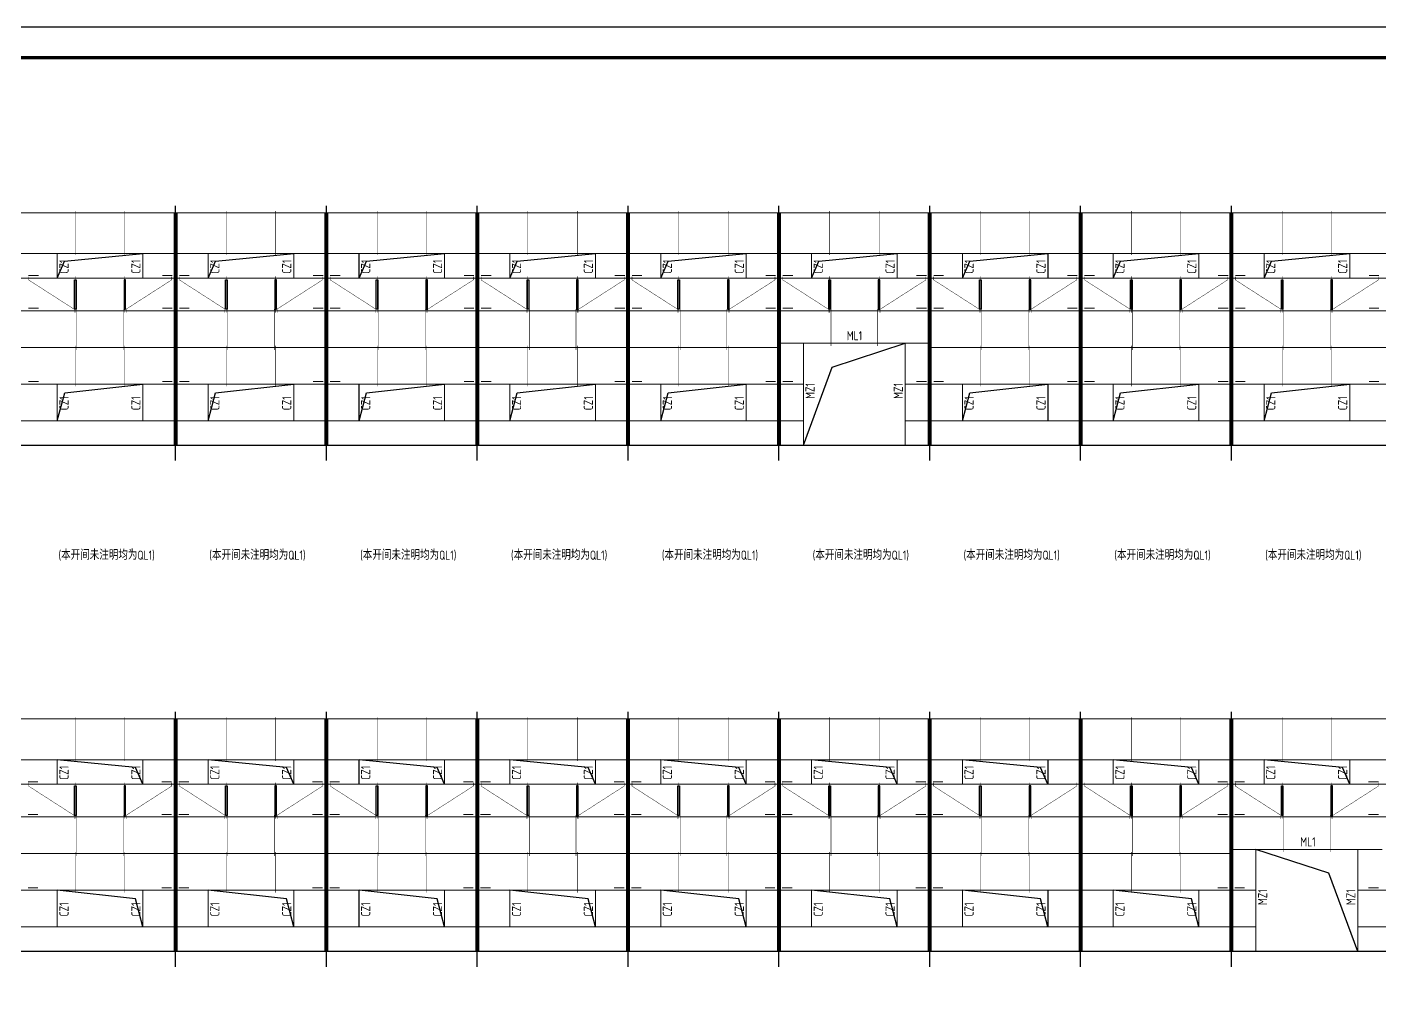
# Model space of a CAD drawing. Extents: x 8844666 to 9156203, y 1662182 to 2655606.
# Drawn here: x 8966920 to 9033289, y 1931153 to 1978119 of the extents above; entities that cross this region are included whole.
import ezdxf

# ---------------------------------------------------------------- set-up
doc = ezdxf.new("R2010")
doc.units = 0
doc.header["$LTSCALE"] = 1000
doc.header["$MEASUREMENT"] = 0
doc.linetypes.add('DOTE', pattern=[2.42, 2, -0.2, 0.02, -0.2])
doc.layers.get('0').update_dxf_attribs({"linetype": 'CONTINUOUS'})
for name, color, linetype in [('DOTE', 8, 'DOTE'), ('PUB_TITLE', 4, 'CONTINUOUS'), ('WINDOW', 4, 'CONTINUOUS'), ('屋面隅撑', 6, 'CONTINUOUS'), ('柱', 2, 'CONTINUOUS'), ('标注文字', 3, 'CONTINUOUS'), ('梁', 4, 'CONTINUOUS'), ('檩条拉条', 1, 'CONTINUOUS'), ('洞口边线', 6, 'CONTINUOUS')]:
    doc.layers.add(name, color=color, linetype=linetype)
doc.styles.add('TSSD_REIN', font='atssdeng.shx', dxfattribs={"width": 0.7, "bigfont": 'atssdchn.shx'})

msp = doc.modelspace()

# ---------------------------------------------------------------- linework, layer by layer
for points in [[(8914406.3, 1957612.7), (9122889.1, 1957612.7)], [(9122643.6, 1932794.2), (8914319.9, 1932794.2)]]:
    msp.add_lwpolyline(points)
at = {"layer": 'DOTE'}
for p, q in [((8974204.5, 1956862.7), (8974204.5, 1969357)), ((8981604.5, 1956862.7), (8981604.5, 1969357)), ((8989004.5, 1956862.7), (8989004.5, 1969357)), ((8996404.5, 1956862.7), (8996404.5, 1969357)), ((9003804.5, 1956862.7), (9003804.5, 1969357)), ((9011204.5, 1956862.7), (9011204.5, 1969357)), ((9018604.5, 1956862.7), (9018604.5, 1969357)), ((9026004.5, 1956862.7), (9026004.5, 1969357)), ((8974204.5, 1932044.2), (8974204.5, 1944538.4)), ((8981604.5, 1932044.2), (8981604.5, 1944538.4)), ((8989004.5, 1932044.2), (8989004.5, 1944538.4)), ((8996404.5, 1932044.2), (8996404.5, 1944538.4)), ((9003804.5, 1932044.2), (9003804.5, 1944538.4)), ((9011204.5, 1932044.2), (9011204.5, 1944538.4)), ((9018604.5, 1932044.2), (9018604.5, 1944538.4)), ((9026004.5, 1932044.2), (9026004.5, 1944538.4))]:
    msp.add_line(p, q, dxfattribs=at)
at = {"layer": 'PUB_TITLE'}
msp.add_lwpolyline([(8903902.8, 1889019.1), (9156202.8, 1889019.1), (9156202.8, 1978119.1), (8903902.8, 1978119.1)], close=True, dxfattribs=at)
at = {"layer": 'PUB_TITLE', "const_width": 150}
msp.add_lwpolyline([(8907652.8, 1890519.1), (9154702.8, 1890519.1), (9154702.8, 1976619.1), (8907652.8, 1976619.1)], close=True, dxfattribs=at)
at = {"layer": 'WINDOW', "color": 5, "const_width": 50}
for points in [[(8968404.5, 1967012.7), (8972604.5, 1967012.7), (8972604.5, 1965812.7), (8968404.5, 1965812.7)], [(8975804.5, 1967012.7), (8980004.5, 1967012.7), (8980004.5, 1965812.7), (8975804.5, 1965812.7)], [(8983204.5, 1967012.7), (8987404.5, 1967012.7), (8987404.5, 1965812.7), (8983204.5, 1965812.7)], [(8990604.5, 1967012.7), (8994804.5, 1967012.7), (8994804.5, 1965812.7), (8990604.5, 1965812.7)], [(8998004.5, 1967012.7), (9002204.5, 1967012.7), (9002204.5, 1965812.7), (8998004.5, 1965812.7)], [(9005404.5, 1967012.7), (9009604.5, 1967012.7), (9009604.5, 1965812.7), (9005404.5, 1965812.7)], [(9012804.5, 1967012.7), (9017004.5, 1967012.7), (9017004.5, 1965812.7), (9012804.5, 1965812.7)], [(9020204.5, 1967012.7), (9024404.5, 1967012.7), (9024404.5, 1965812.7), (9020204.5, 1965812.7)], [(9027604.5, 1967012.7), (9031804.5, 1967012.7), (9031804.5, 1965812.7), (9027604.5, 1965812.7)], [(9005004.5, 1962612.7), (9010004.5, 1962612.7), (9010004.5, 1957612.7), (9005004.5, 1957612.7)], [(8968404.5, 1960612.7), (8972604.5, 1960612.7), (8972604.5, 1958812.7), (8968404.5, 1958812.7)], [(8975804.5, 1960612.7), (8980004.5, 1960612.7), (8980004.5, 1958812.7), (8975804.5, 1958812.7)], [(8983204.5, 1960612.7), (8987404.5, 1960612.7), (8987404.5, 1958812.7), (8983204.5, 1958812.7)], [(8990604.5, 1960612.7), (8994804.5, 1960612.7), (8994804.5, 1958812.7), (8990604.5, 1958812.7)], [(8998004.5, 1960612.7), (9002204.5, 1960612.7), (9002204.5, 1958812.7), (8998004.5, 1958812.7)], [(9012804.5, 1960612.7), (9017004.5, 1960612.7), (9017004.5, 1958812.7), (9012804.5, 1958812.7)], [(9020204.5, 1960612.7), (9024404.5, 1960612.7), (9024404.5, 1958812.7), (9020204.5, 1958812.7)], [(9027604.5, 1960612.7), (9031804.5, 1960612.7), (9031804.5, 1958812.7), (9027604.5, 1958812.7)], [(8972604.5, 1942194.2), (8968404.5, 1942194.2), (8968404.5, 1940994.2), (8972604.5, 1940994.2)], [(8980004.5, 1942194.2), (8975804.5, 1942194.2), (8975804.5, 1940994.2), (8980004.5, 1940994.2)], [(8987404.5, 1942194.2), (8983204.5, 1942194.2), (8983204.5, 1940994.2), (8987404.5, 1940994.2)], [(8994804.5, 1942194.2), (8990604.5, 1942194.2), (8990604.5, 1940994.2), (8994804.5, 1940994.2)], [(9002204.5, 1942194.2), (8998004.5, 1942194.2), (8998004.5, 1940994.2), (9002204.5, 1940994.2)], [(9009604.5, 1942194.2), (9005404.5, 1942194.2), (9005404.5, 1940994.2), (9009604.5, 1940994.2)], [(9017004.5, 1942194.2), (9012804.5, 1942194.2), (9012804.5, 1940994.2), (9017004.5, 1940994.2)], [(9024404.5, 1942194.2), (9020204.5, 1942194.2), (9020204.5, 1940994.2), (9024404.5, 1940994.2)], [(9031804.5, 1942194.2), (9027604.5, 1942194.2), (9027604.5, 1940994.2), (9031804.5, 1940994.2)], [(9032204.5, 1937794.2), (9027204.5, 1937794.2), (9027204.5, 1932794.2), (9032204.5, 1932794.2)], [(8972604.5, 1935794.2), (8968404.5, 1935794.2), (8968404.5, 1933994.2), (8972604.5, 1933994.2)], [(8980004.5, 1935794.2), (8975804.5, 1935794.2), (8975804.5, 1933994.2), (8980004.5, 1933994.2)], [(8987404.5, 1935794.2), (8983204.5, 1935794.2), (8983204.5, 1933994.2), (8987404.5, 1933994.2)], [(8994804.5, 1935794.2), (8990604.5, 1935794.2), (8990604.5, 1933994.2), (8994804.5, 1933994.2)], [(9002204.5, 1935794.2), (8998004.5, 1935794.2), (8998004.5, 1933994.2), (9002204.5, 1933994.2)], [(9009604.5, 1935794.2), (9005404.5, 1935794.2), (9005404.5, 1933994.2), (9009604.5, 1933994.2)], [(9017004.5, 1935794.2), (9012804.5, 1935794.2), (9012804.5, 1933994.2), (9017004.5, 1933994.2)], [(9024404.5, 1935794.2), (9020204.5, 1935794.2), (9020204.5, 1933994.2), (9024404.5, 1933994.2)]]:
    msp.add_lwpolyline(points, close=True, dxfattribs=at)
for points in [[(9003804.5, 1962612.7), (9011204.5, 1962612.7)], [(9033404.5, 1937794.2), (9026004.5, 1937794.1)]]:
    msp.add_lwpolyline(points, dxfattribs=at)
at = {"layer": '屋面隅撑', "color": 6, "const_width": 50}
for points in [[(8967489, 1965935.4), (8966989, 1965935.4)], [(8974048.3, 1965935.4), (8973548.3, 1965935.4)], [(8974889, 1965935.4), (8974389, 1965935.4)], [(8981448.3, 1965935.4), (8980948.3, 1965935.4)], [(8982289, 1965935.4), (8981789, 1965935.4)], [(8988848.3, 1965935.4), (8988348.3, 1965935.4)], [(8989689, 1965935.4), (8989189, 1965935.4)], [(8996248.3, 1965935.4), (8995748.3, 1965935.4)], [(8997089, 1965935.4), (8996589, 1965935.4)], [(9003648.3, 1965935.4), (9003148.3, 1965935.4)], [(9004489, 1965935.4), (9003989, 1965935.4)], [(9011048.3, 1965935.4), (9010548.3, 1965935.4)], [(9011889, 1965935.4), (9011389, 1965935.4)], [(9018448.3, 1965935.4), (9017948.3, 1965935.4)], [(9019289, 1965935.4), (9018789, 1965935.4)], [(9025848.3, 1965935.4), (9025348.3, 1965935.4)], [(9026689, 1965935.4), (9026189, 1965935.4)], [(9033248.3, 1965935.4), (9032748.3, 1965935.4)], [(8967489, 1964335.4), (8966989, 1964335.4)], [(8974048.3, 1964335.4), (8973548.3, 1964335.4)], [(8974889, 1964335.4), (8974389, 1964335.4)], [(8981448.3, 1964335.4), (8980948.3, 1964335.4)], [(8982289, 1964335.4), (8981789, 1964335.4)], [(8988848.3, 1964335.4), (8988348.3, 1964335.4)], [(8989689, 1964335.4), (8989189, 1964335.4)], [(8996248.3, 1964335.4), (8995748.3, 1964335.4)], [(8997089, 1964335.4), (8996589, 1964335.4)], [(9003648.3, 1964335.4), (9003148.3, 1964335.4)], [(9004489, 1964335.4), (9003989, 1964335.4)], [(9011048.3, 1964335.4), (9010548.3, 1964335.4)], [(9011889, 1964335.4), (9011389, 1964335.4)], [(9018448.3, 1964335.4), (9017948.3, 1964335.4)], [(9019289, 1964335.4), (9018789, 1964335.4)], [(9025848.3, 1964335.4), (9025348.3, 1964335.4)], [(9026689, 1964335.4), (9026189, 1964335.4)], [(9033248.3, 1964335.4), (9032748.3, 1964335.4)], [(8967489, 1960735.4), (8966989, 1960735.4)], [(8974048.3, 1960735.4), (8973548.3, 1960735.4)], [(8974889, 1960735.4), (8974389, 1960735.4)], [(8981448.3, 1960735.4), (8980948.3, 1960735.4)], [(8982289, 1960735.4), (8981789, 1960735.4)], [(8988848.3, 1960735.4), (8988348.3, 1960735.4)], [(8989689, 1960735.4), (8989189, 1960735.4)], [(8996248.3, 1960735.4), (8995748.3, 1960735.4)], [(8997089, 1960735.4), (8996589, 1960735.4)], [(9003648.3, 1960735.4), (9003148.3, 1960735.4)], [(9004489, 1960735.4), (9003989, 1960735.4)], [(9011048.3, 1960735.4), (9010548.3, 1960735.4)], [(9011889, 1960735.4), (9011389, 1960735.4)], [(9018448.3, 1960735.4), (9017948.3, 1960735.4)], [(9019289, 1960735.4), (9018789, 1960735.4)], [(9025848.3, 1960735.4), (9025348.3, 1960735.4)], [(9026689, 1960735.4), (9026189, 1960735.4)], [(9033248.3, 1960735.4), (9032748.3, 1960735.4)], [(8966960.7, 1941116.8), (8967460.7, 1941116.8)], [(8973520, 1941116.8), (8974020, 1941116.8)], [(8974360.7, 1941116.8), (8974860.7, 1941116.8)], [(8980920, 1941116.8), (8981420, 1941116.8)], [(8981760.7, 1941116.8), (8982260.7, 1941116.8)], [(8988320, 1941116.8), (8988820, 1941116.8)], [(8989160.7, 1941116.8), (8989660.7, 1941116.8)], [(8995720, 1941116.8), (8996220, 1941116.8)], [(8996560.7, 1941116.8), (8997060.7, 1941116.8)], [(9003120, 1941116.8), (9003620, 1941116.8)], [(9003960.7, 1941116.8), (9004460.7, 1941116.8)], [(9010520, 1941116.8), (9011020, 1941116.8)], [(9011360.7, 1941116.8), (9011860.7, 1941116.8)], [(9025320, 1941116.8), (9025820, 1941116.8)], [(9026160.7, 1941116.8), (9026660.7, 1941116.8)], [(9032720, 1941116.8), (9033220, 1941116.8)], [(8966960.7, 1939516.8), (8967460.7, 1939516.8)], [(8973520, 1939516.8), (8974020, 1939516.8)], [(8974360.7, 1939516.8), (8974860.7, 1939516.8)], [(8980920, 1939516.8), (8981420, 1939516.8)], [(8981760.7, 1939516.8), (8982260.7, 1939516.8)], [(8988320, 1939516.8), (8988820, 1939516.8)], [(8989160.7, 1939516.8), (8989660.7, 1939516.8)], [(8995720, 1939516.8), (8996220, 1939516.8)], [(8996560.7, 1939516.8), (8997060.7, 1939516.8)], [(9003120, 1939516.8), (9003620, 1939516.8)], [(9003960.7, 1939516.8), (9004460.7, 1939516.8)], [(9010520, 1939516.8), (9011020, 1939516.8)], [(9011360.7, 1939516.8), (9011860.7, 1939516.8)], [(9025320, 1939516.8), (9025820, 1939516.8)], [(9026160.7, 1939516.8), (9026660.7, 1939516.8)], [(9032720, 1939516.8), (9033220, 1939516.8)], [(8966960.7, 1935916.8), (8967460.7, 1935916.8)], [(8973520, 1935916.8), (8974020, 1935916.8)], [(8974360.7, 1935916.8), (8974860.7, 1935916.8)], [(8980920, 1935916.8), (8981420, 1935916.8)], [(8981760.7, 1935916.8), (8982260.7, 1935916.8)], [(8988320, 1935916.8), (8988820, 1935916.8)], [(8989160.7, 1935916.8), (8989660.7, 1935916.8)], [(8995720, 1935916.8), (8996220, 1935916.8)], [(8996560.7, 1935916.8), (8997060.7, 1935916.8)], [(9003120, 1935916.8), (9003620, 1935916.8)], [(9003960.7, 1935916.8), (9004460.7, 1935916.8)], [(9010520, 1935916.8), (9011020, 1935916.8)], [(9011360.7, 1935916.8), (9011860.7, 1935916.8)], [(9025320, 1935916.8), (9025820, 1935916.8)], [(9026160.7, 1935916.8), (9026660.7, 1935916.8)], [(9032720, 1935916.8), (9033220, 1935916.8)]]:
    msp.add_lwpolyline(points, dxfattribs=at)
at = {"layer": '柱', "color": 2, "const_width": 200}
for points in [[(8974204.5, 1969012.7), (8974204.5, 1957612.7)], [(8981604.5, 1969012.7), (8981604.5, 1957612.7)], [(8989004.5, 1969012.7), (8989004.5, 1957612.7)], [(8996404.5, 1969012.7), (8996404.5, 1957612.7)], [(9003804.5, 1969012.7), (9003804.5, 1957612.7)], [(9011204.5, 1969012.7), (9011204.5, 1957612.7)], [(9018604.5, 1969012.7), (9018604.5, 1957612.7)], [(9026004.5, 1969012.7), (9026004.5, 1957612.7)], [(8974204.5, 1944194.2), (8974204.5, 1932794.2)], [(8981604.5, 1944194.2), (8981604.5, 1932794.2)], [(8989004.5, 1944194.2), (8989004.5, 1932794.2)], [(8996404.5, 1944194.2), (8996404.5, 1932794.2)], [(9003804.5, 1944194.2), (9003804.5, 1932794.2)], [(9011204.5, 1944194.2), (9011204.5, 1932794.2)], [(9018604.5, 1944194.2), (9018604.5, 1932794.2)], [(9026004.5, 1944194.2), (9026004.5, 1932794.2)]]:
    msp.add_lwpolyline(points, dxfattribs=at)
at = {"layer": '梁', "color": 150, "const_width": 50}
for points in [[(8915004.5, 1969012.7), (9122204.5, 1969012.7)], [(8915004.5, 1967012.7), (9122204.5, 1967012.7)], [(8915004.5, 1965812.7), (9122204.5, 1965812.7)], [(8915004.5, 1964212.7), (9122204.5, 1964212.7)], [(8929804.5, 1962412.7), (9003804.5, 1962412.7)], [(9011204.5, 1962412.7), (9122204.5, 1962412.7)], [(8928604.5, 1960612.7), (9005004.5, 1960612.7)], [(9010004.5, 1960612.7), (9122204.5, 1960612.7)], [(8928604.5, 1958812.7), (9005004.5, 1958812.7)], [(9010004.5, 1958812.7), (9122204.5, 1958812.7)], [(9122204.5, 1944194.2), (8915004.5, 1944194.2)], [(9122204.5, 1942194.2), (8915004.5, 1942194.2)], [(9122204.5, 1940994.2), (8915004.5, 1940994.2)], [(9122204.5, 1939394.2), (8915004.5, 1939394.2)], [(9026004.5, 1937594.2), (8915004.5, 1937594.2)], [(9027204.5, 1935794.2), (8915004.5, 1935794.2)], [(9108604.5, 1935794.2), (9032204.5, 1935794.2)], [(9027204.5, 1933994.2), (8915004.5, 1933994.2)], [(9108604.5, 1933994.2), (9032204.5, 1933994.2)]]:
    msp.add_lwpolyline(points, dxfattribs=at)
at = {"layer": '檩条拉条', "color": 1, "const_width": 20}
for points in [[(8969292.3, 1969095.3), (8969292.3, 1966950.4)], [(8971716.7, 1969095.3), (8971716.7, 1966950.4)], [(8976692.3, 1969095.3), (8976692.3, 1966950.4)], [(8979116.7, 1969095.3), (8979116.7, 1966950.4)], [(8984092.3, 1969095.3), (8984092.3, 1966950.4)], [(8986516.7, 1969095.3), (8986516.7, 1966950.4)], [(8991492.3, 1969095.3), (8991492.3, 1966950.4)], [(8993916.7, 1969095.3), (8993916.7, 1966950.4)], [(8998892.3, 1969095.3), (8998892.3, 1966950.4)], [(9001316.7, 1969095.3), (9001316.7, 1966950.4)], [(9006292.3, 1969095.3), (9006292.3, 1966950.4)], [(9008716.7, 1969095.3), (9008716.7, 1966950.4)], [(9013692.3, 1969095.3), (9013692.3, 1966950.4)], [(9016116.7, 1969095.3), (9016116.7, 1966950.4)], [(9021092.3, 1969095.3), (9021092.3, 1966950.4)], [(9023516.7, 1969095.3), (9023516.7, 1966950.4)], [(9028492.3, 1969095.3), (9028492.3, 1966950.4)], [(9030916.7, 1969095.3), (9030916.7, 1966950.4)], [(8966995.2, 1965886.6), (8966995.2, 1965721.5), (8969225.1, 1964288.4), (8969225.1, 1964115.1)], [(8969292.3, 1965895.3), (8969292.3, 1964119.6)], [(8971716.7, 1965895.3), (8971716.7, 1964119.6)], [(8974013.8, 1965886.6), (8974013.8, 1965721.5), (8971783.9, 1964288.4), (8971783.9, 1964115.1)], [(8974395.2, 1965886.6), (8974395.2, 1965721.5), (8976625.1, 1964288.4), (8976625.1, 1964115.1)], [(8976692.3, 1965895.3), (8976692.3, 1964119.6)], [(8979116.7, 1965895.3), (8979116.7, 1964119.6)], [(8981413.8, 1965886.6), (8981413.8, 1965721.5), (8979183.9, 1964288.4), (8979183.9, 1964115.1)], [(8981795.2, 1965886.6), (8981795.2, 1965721.5), (8984025.1, 1964288.4), (8984025.1, 1964115.1)], [(8984092.3, 1965895.3), (8984092.3, 1964119.6)], [(8986516.7, 1965895.3), (8986516.7, 1964119.6)], [(8988813.8, 1965886.6), (8988813.8, 1965721.5), (8986583.9, 1964288.4), (8986583.9, 1964115.1)], [(8989195.2, 1965886.6), (8989195.2, 1965721.5), (8991425.1, 1964288.4), (8991425.1, 1964115.1)], [(8991492.3, 1965895.3), (8991492.3, 1964119.6)], [(8993916.7, 1965895.3), (8993916.7, 1964119.6)], [(8996213.8, 1965886.6), (8996213.8, 1965721.5), (8993983.9, 1964288.4), (8993983.9, 1964115.1)], [(8996595.2, 1965886.6), (8996595.2, 1965721.5), (8998825.1, 1964288.4), (8998825.1, 1964115.1)], [(8998892.3, 1965895.3), (8998892.3, 1964119.6)], [(9001316.7, 1965895.3), (9001316.7, 1964119.6)], [(9003613.8, 1965886.6), (9003613.8, 1965721.5), (9001383.9, 1964288.4), (9001383.9, 1964115.1)], [(9003995.2, 1965886.6), (9003995.2, 1965721.5), (9006225.1, 1964288.4), (9006225.1, 1964115.1)], [(9006292.3, 1965895.3), (9006292.3, 1964119.6)], [(9008716.7, 1965895.3), (9008716.7, 1964119.6)], [(9011013.8, 1965886.6), (9011013.8, 1965721.5), (9008783.9, 1964288.4), (9008783.9, 1964115.1)], [(9011395.2, 1965886.6), (9011395.2, 1965721.5), (9013625.1, 1964288.4), (9013625.1, 1964115.1)], [(9013692.3, 1965895.3), (9013692.3, 1964119.6)], [(9016116.7, 1965895.3), (9016116.7, 1964119.6)], [(9018413.8, 1965886.6), (9018413.8, 1965721.5), (9016183.9, 1964288.4), (9016183.9, 1964115.1)], [(9018795.2, 1965886.6), (9018795.2, 1965721.5), (9021025.1, 1964288.4), (9021025.1, 1964115.1)], [(9021092.3, 1965895.3), (9021092.3, 1964119.6)], [(9023516.7, 1965895.3), (9023516.7, 1964119.6)], [(9025813.8, 1965886.6), (9025813.8, 1965721.5), (9023583.9, 1964288.4), (9023583.9, 1964115.1)], [(9026195.2, 1965886.6), (9026195.2, 1965721.5), (9028425.1, 1964288.4), (9028425.1, 1964115.1)], [(9028492.3, 1965895.3), (9028492.3, 1964119.6)], [(9030916.7, 1965895.3), (9030916.7, 1964119.6)], [(9033213.8, 1965886.6), (9033213.8, 1965721.5), (9030983.9, 1964288.4), (9030983.9, 1964115.1)], [(8969359.4, 1964296.9), (8969359.4, 1962285.5)], [(8971649.5, 1964296.9), (8971649.5, 1962285.5)], [(8976759.4, 1964296.9), (8976759.4, 1962285.5)], [(8979049.5, 1964296.9), (8979049.5, 1962285.5)], [(8984159.4, 1964296.9), (8984159.4, 1962285.5)], [(8986449.5, 1964296.9), (8986449.5, 1962285.5)], [(8991559.4, 1964296.9), (8991559.4, 1962285.5)], [(8993849.5, 1964296.9), (8993849.5, 1962285.5)], [(8998959.4, 1964296.9), (8998959.4, 1962285.5)], [(9001249.5, 1964296.9), (9001249.5, 1962285.5)], [(9006359.4, 1964296.9), (9006359.4, 1962487.2)], [(9008649.5, 1964296.9), (9008649.5, 1962487.2)], [(9013759.4, 1964296.9), (9013759.4, 1962285.5)], [(9016049.5, 1964296.9), (9016049.5, 1962285.5)], [(9021159.4, 1964296.9), (9021159.4, 1962285.5)], [(9023449.5, 1964296.9), (9023449.5, 1962285.5)], [(9028559.4, 1964296.9), (9028559.4, 1962285.5)], [(9030849.5, 1964296.9), (9030849.5, 1962285.5)], [(8969292.3, 1962495.3), (8969292.3, 1960499.3)], [(8971716.7, 1962495.3), (8971716.7, 1960499.3)], [(8976692.3, 1962495.3), (8976692.3, 1960499.3)], [(8979116.7, 1962495.3), (8979116.7, 1960499.3)], [(8984092.3, 1962495.3), (8984092.3, 1960499.3)], [(8986516.7, 1962495.3), (8986516.7, 1960499.3)], [(8991492.3, 1962495.3), (8991492.3, 1960499.3)], [(8993916.7, 1962495.3), (8993916.7, 1960499.3)], [(8998892.3, 1962495.3), (8998892.3, 1960499.3)], [(9001316.7, 1962495.3), (9001316.7, 1960499.3)], [(9013692.3, 1962495.3), (9013692.3, 1960499.3)], [(9016116.7, 1962495.3), (9016116.7, 1960499.3)], [(9021092.3, 1962495.3), (9021092.3, 1960499.3)], [(9023516.7, 1962495.3), (9023516.7, 1960499.3)], [(9028492.3, 1962495.3), (9028492.3, 1960499.3)], [(9030916.7, 1962495.3), (9030916.7, 1960499.3)], [(8969292.3, 1944276.7), (8969292.3, 1942131.8)], [(8971716.7, 1944276.7), (8971716.7, 1942131.8)], [(8976692.3, 1944276.7), (8976692.3, 1942131.8)], [(8979116.7, 1944276.7), (8979116.7, 1942131.8)], [(8984092.3, 1944276.7), (8984092.3, 1942131.8)], [(8986516.7, 1944276.7), (8986516.7, 1942131.8)], [(8991492.3, 1944276.7), (8991492.3, 1942131.8)], [(8993916.7, 1944276.7), (8993916.7, 1942131.8)], [(8998892.3, 1944276.7), (8998892.3, 1942131.8)], [(9001316.7, 1944276.7), (9001316.7, 1942131.8)], [(9006292.3, 1944276.7), (9006292.3, 1942131.8)], [(9008716.7, 1944276.7), (9008716.7, 1942131.8)], [(9013692.3, 1944276.7), (9013692.3, 1942131.8)], [(9016116.7, 1944276.7), (9016116.7, 1942131.8)], [(9021092.3, 1944276.7), (9021092.3, 1942131.8)], [(9023516.7, 1944276.7), (9023516.7, 1942131.8)], [(9028492.3, 1944276.7), (9028492.3, 1942131.8)], [(9030916.7, 1944276.7), (9030916.7, 1942131.8)], [(8966995.2, 1941068), (8966995.2, 1940902.9), (8969225.1, 1939469.8), (8969225.1, 1939296.5)], [(8969292.3, 1941076.7), (8969292.3, 1939301)], [(8971716.7, 1941076.7), (8971716.7, 1939301)], [(8974013.8, 1941068), (8974013.8, 1940902.9), (8971783.9, 1939469.8), (8971783.9, 1939296.5)], [(8974395.2, 1941068), (8974395.2, 1940902.9), (8976625.1, 1939469.8), (8976625.1, 1939296.5)], [(8976692.3, 1941076.7), (8976692.3, 1939301)], [(8979116.7, 1941076.7), (8979116.7, 1939301)], [(8981413.8, 1941068), (8981413.8, 1940902.9), (8979183.9, 1939469.8), (8979183.9, 1939296.5)], [(8981795.2, 1941068), (8981795.2, 1940902.9), (8984025.1, 1939469.8), (8984025.1, 1939296.5)], [(8984092.3, 1941076.7), (8984092.3, 1939301)], [(8986516.7, 1941076.7), (8986516.7, 1939301)], [(8988813.8, 1941068), (8988813.8, 1940902.9), (8986583.9, 1939469.8), (8986583.9, 1939296.5)], [(8989195.2, 1941068), (8989195.2, 1940902.9), (8991425.1, 1939469.8), (8991425.1, 1939296.5)], [(8991492.3, 1941076.7), (8991492.3, 1939301)], [(8993916.7, 1941076.7), (8993916.7, 1939301)], [(8996213.8, 1941068), (8996213.8, 1940902.9), (8993983.9, 1939469.8), (8993983.9, 1939296.5)], [(8996595.2, 1941068), (8996595.2, 1940902.9), (8998825.1, 1939469.8), (8998825.1, 1939296.5)], [(8998892.3, 1941076.7), (8998892.3, 1939301)], [(9001316.7, 1941076.7), (9001316.7, 1939301)], [(9003613.8, 1941068), (9003613.8, 1940902.9), (9001383.9, 1939469.8), (9001383.9, 1939296.5)], [(9003995.2, 1941068), (9003995.2, 1940902.9), (9006225.1, 1939469.8), (9006225.1, 1939296.5)], [(9006292.3, 1941076.7), (9006292.3, 1939301)], [(9008716.7, 1941076.7), (9008716.7, 1939301)], [(9011013.8, 1941068), (9011013.8, 1940902.9), (9008783.9, 1939469.8), (9008783.9, 1939296.5)], [(9011395.2, 1941068), (9011395.2, 1940902.9), (9013625.1, 1939469.8), (9013625.1, 1939296.5)], [(9013692.3, 1941076.7), (9013692.3, 1939301)], [(9016116.7, 1941076.7), (9016116.7, 1939301)], [(9018413.8, 1941068), (9018413.8, 1940902.9), (9016183.9, 1939469.8), (9016183.9, 1939296.5)], [(9018795.2, 1941068), (9018795.2, 1940902.9), (9021025.1, 1939469.8), (9021025.1, 1939296.5)], [(9021092.3, 1941076.7), (9021092.3, 1939301)], [(9023516.7, 1941076.7), (9023516.7, 1939301)], [(9025813.8, 1941068), (9025813.8, 1940902.9), (9023583.9, 1939469.8), (9023583.9, 1939296.5)], [(9026195.2, 1941068), (9026195.2, 1940902.9), (9028425.1, 1939469.8), (9028425.1, 1939296.5)], [(9028492.3, 1941076.7), (9028492.3, 1939301)], [(9030916.7, 1941076.7), (9030916.7, 1939301)], [(9033213.8, 1941068), (9033213.8, 1940902.9), (9030983.9, 1939469.8), (9030983.9, 1939296.5)], [(8969359.4, 1939478.3), (8969359.4, 1937466.9)], [(8971649.5, 1939478.3), (8971649.5, 1937466.9)], [(8976759.4, 1939478.3), (8976759.4, 1937466.9)], [(8979049.5, 1939478.3), (8979049.5, 1937466.9)], [(8984159.4, 1939478.3), (8984159.4, 1937466.9)], [(8986449.5, 1939478.3), (8986449.5, 1937466.9)], [(8991559.4, 1939478.3), (8991559.4, 1937466.9)], [(8993849.5, 1939478.3), (8993849.5, 1937466.9)], [(8998959.4, 1939478.3), (8998959.4, 1937466.9)], [(9001249.5, 1939478.3), (9001249.5, 1937466.9)], [(9006359.4, 1939478.3), (9006359.4, 1937466.9)], [(9008649.5, 1939478.3), (9008649.5, 1937466.9)], [(9013759.4, 1939478.3), (9013759.4, 1937466.9)], [(9016049.5, 1939478.3), (9016049.5, 1937466.9)], [(9021159.4, 1939478.3), (9021159.4, 1937466.9)], [(9023449.5, 1939478.3), (9023449.5, 1937466.9)], [(9028559.4, 1939478.3), (9028559.4, 1937668.6)], [(9030849.5, 1939478.3), (9030849.5, 1937668.6)], [(8969292.3, 1937676.7), (8969292.3, 1935680.7)], [(8971716.7, 1937676.7), (8971716.7, 1935680.7)], [(8976692.3, 1937676.7), (8976692.3, 1935680.7)], [(8979116.7, 1937676.7), (8979116.7, 1935680.7)], [(8984092.3, 1937676.7), (8984092.3, 1935680.7)], [(8986516.7, 1937676.7), (8986516.7, 1935680.7)], [(8991492.3, 1937676.7), (8991492.3, 1935680.7)], [(8993916.7, 1937676.7), (8993916.7, 1935680.7)], [(8998892.3, 1937676.7), (8998892.3, 1935680.7)], [(9001316.7, 1937676.7), (9001316.7, 1935680.7)], [(9006292.3, 1937676.7), (9006292.3, 1935680.7)], [(9008716.7, 1937676.7), (9008716.7, 1935680.7)], [(9013692.3, 1937676.7), (9013692.3, 1935680.7)], [(9016116.7, 1937676.7), (9016116.7, 1935680.7)], [(9021092.3, 1937676.7), (9021092.3, 1935680.7)], [(9023516.7, 1937676.7), (9023516.7, 1935680.7)]]:
    msp.add_lwpolyline(points, dxfattribs=at)
at = {"layer": '檩条拉条', "color": 3}
for points in [[(8969252.3, 1965732.1), (8969332.3, 1965732.1), (8969332.3, 1964283.1), (8969252.3, 1964283.1)], [(8971756.7, 1965732.1), (8971676.7, 1965732.1), (8971676.7, 1964283.1), (8971756.7, 1964283.1)], [(8976652.3, 1965732.1), (8976732.3, 1965732.1), (8976732.3, 1964283.1), (8976652.3, 1964283.1)], [(8979156.7, 1965732.1), (8979076.7, 1965732.1), (8979076.7, 1964283.1), (8979156.7, 1964283.1)], [(8984052.3, 1965732.1), (8984132.3, 1965732.1), (8984132.3, 1964283.1), (8984052.3, 1964283.1)], [(8986556.7, 1965732.1), (8986476.7, 1965732.1), (8986476.7, 1964283.1), (8986556.7, 1964283.1)], [(8991452.3, 1965732.1), (8991532.3, 1965732.1), (8991532.3, 1964283.1), (8991452.3, 1964283.1)], [(8993956.7, 1965732.1), (8993876.7, 1965732.1), (8993876.7, 1964283.1), (8993956.7, 1964283.1)], [(8998852.3, 1965732.1), (8998932.3, 1965732.1), (8998932.3, 1964283.1), (8998852.3, 1964283.1)], [(9001356.7, 1965732.1), (9001276.7, 1965732.1), (9001276.7, 1964283.1), (9001356.7, 1964283.1)], [(9006252.3, 1965732.1), (9006332.3, 1965732.1), (9006332.3, 1964283.1), (9006252.3, 1964283.1)], [(9008756.7, 1965732.1), (9008676.7, 1965732.1), (9008676.7, 1964283.1), (9008756.7, 1964283.1)], [(9013652.3, 1965732.1), (9013732.3, 1965732.1), (9013732.3, 1964283.1), (9013652.3, 1964283.1)], [(9016156.7, 1965732.1), (9016076.7, 1965732.1), (9016076.7, 1964283.1), (9016156.7, 1964283.1)], [(9021052.3, 1965732.1), (9021132.3, 1965732.1), (9021132.3, 1964283.1), (9021052.3, 1964283.1)], [(9023556.7, 1965732.1), (9023476.7, 1965732.1), (9023476.7, 1964283.1), (9023556.7, 1964283.1)], [(9028452.3, 1965732.1), (9028532.3, 1965732.1), (9028532.3, 1964283.1), (9028452.3, 1964283.1)], [(9030956.7, 1965732.1), (9030876.7, 1965732.1), (9030876.7, 1964283.1), (9030956.7, 1964283.1)], [(8969252.3, 1940913.5), (8969332.3, 1940913.5), (8969332.3, 1939464.5), (8969252.3, 1939464.5)], [(8971756.7, 1940913.5), (8971676.7, 1940913.5), (8971676.7, 1939464.5), (8971756.7, 1939464.5)], [(8976652.3, 1940913.5), (8976732.3, 1940913.5), (8976732.3, 1939464.5), (8976652.3, 1939464.5)], [(8979156.7, 1940913.5), (8979076.7, 1940913.5), (8979076.7, 1939464.5), (8979156.7, 1939464.5)], [(8984052.3, 1940913.5), (8984132.3, 1940913.5), (8984132.3, 1939464.5), (8984052.3, 1939464.5)], [(8986556.7, 1940913.5), (8986476.7, 1940913.5), (8986476.7, 1939464.5), (8986556.7, 1939464.5)], [(8991452.3, 1940913.5), (8991532.3, 1940913.5), (8991532.3, 1939464.5), (8991452.3, 1939464.5)], [(8993956.7, 1940913.5), (8993876.7, 1940913.5), (8993876.7, 1939464.5), (8993956.7, 1939464.5)], [(8998852.3, 1940913.5), (8998932.3, 1940913.5), (8998932.3, 1939464.5), (8998852.3, 1939464.5)], [(9001356.7, 1940913.5), (9001276.7, 1940913.5), (9001276.7, 1939464.5), (9001356.7, 1939464.5)], [(9006252.3, 1940913.5), (9006332.3, 1940913.5), (9006332.3, 1939464.5), (9006252.3, 1939464.5)], [(9008756.7, 1940913.5), (9008676.7, 1940913.5), (9008676.7, 1939464.5), (9008756.7, 1939464.5)], [(9013652.3, 1940913.5), (9013732.3, 1940913.5), (9013732.3, 1939464.5), (9013652.3, 1939464.5)], [(9016156.7, 1940913.5), (9016076.7, 1940913.5), (9016076.7, 1939464.5), (9016156.7, 1939464.5)], [(9021052.3, 1940913.5), (9021132.3, 1940913.5), (9021132.3, 1939464.5), (9021052.3, 1939464.5)], [(9023556.7, 1940913.5), (9023476.7, 1940913.5), (9023476.7, 1939464.5), (9023556.7, 1939464.5)], [(9028452.3, 1940913.5), (9028532.3, 1940913.5), (9028532.3, 1939464.5), (9028452.3, 1939464.5)], [(9030956.7, 1940913.5), (9030876.7, 1940913.5), (9030876.7, 1939464.5), (9030956.7, 1939464.5)]]:
    msp.add_lwpolyline(points, close=True, dxfattribs=at)
at = {"layer": '洞口边线'}
for points in [[(8968404.5, 1965812.7), (8968764.6, 1966638.1), (8972604.5, 1967012.7)], [(8975804.5, 1965812.7), (8976164.6, 1966638.1), (8980004.5, 1967012.7)], [(8983204.5, 1965812.7), (8983564.6, 1966638.1), (8987404.5, 1967012.7)], [(8990604.5, 1965812.7), (8990964.6, 1966638.1), (8994804.5, 1967012.7)], [(8998004.5, 1965812.7), (8998364.6, 1966638.1), (9002204.5, 1967012.7)], [(9005404.5, 1965812.7), (9005764.6, 1966638.1), (9009604.5, 1967012.7)], [(9012804.5, 1965812.7), (9013164.6, 1966638.1), (9017004.5, 1967012.7)], [(9020204.5, 1965812.7), (9020564.6, 1966638.1), (9024404.5, 1967012.7)], [(9027604.5, 1965812.7), (9027964.6, 1966638.1), (9031804.5, 1967012.7)], [(9005004.5, 1957612.7), (9006422.6, 1961447.4), (9010004.5, 1962612.7)], [(8968404.5, 1958812.7), (8968766.3, 1960191.3), (8972604.5, 1960612.7)], [(8975804.5, 1958812.7), (8976166.3, 1960191.3), (8980004.5, 1960612.7)], [(8983204.5, 1958812.7), (8983566.3, 1960191.3), (8987404.5, 1960612.7)], [(8990604.5, 1958812.7), (8990966.3, 1960191.3), (8994804.5, 1960612.7)], [(8998004.5, 1958812.7), (8998366.3, 1960191.3), (9002204.5, 1960612.7)], [(9012804.5, 1958812.7), (9013166.3, 1960191.3), (9017004.5, 1960612.7)], [(9020204.5, 1958812.7), (9020566.3, 1960191.3), (9024404.5, 1960612.7)], [(9027604.5, 1958812.7), (9027966.3, 1960191.3), (9031804.5, 1960612.7)], [(8972604.5, 1940994.2), (8972244.4, 1941819.5), (8968404.5, 1942194.2)], [(8980004.5, 1940994.2), (8979644.4, 1941819.5), (8975804.5, 1942194.2)], [(8987404.5, 1940994.2), (8987044.4, 1941819.5), (8983204.5, 1942194.2)], [(8994804.5, 1940994.2), (8994444.4, 1941819.5), (8990604.5, 1942194.2)], [(9002204.5, 1940994.2), (9001844.4, 1941819.5), (8998004.5, 1942194.2)], [(9009604.5, 1940994.2), (9009244.4, 1941819.5), (9005404.5, 1942194.2)], [(9017004.5, 1940994.2), (9016644.4, 1941819.5), (9012804.5, 1942194.2)], [(9024404.5, 1940994.2), (9024044.4, 1941819.5), (9020204.5, 1942194.2)], [(9031804.5, 1940994.2), (9031444.4, 1941819.5), (9027604.5, 1942194.2)], [(9032204.5, 1932794.2), (9030786.4, 1936628.8), (9027204.5, 1937794.2)], [(8972604.5, 1933994.2), (8972242.7, 1935372.7), (8968404.5, 1935794.2)], [(8980004.5, 1933994.2), (8979642.7, 1935372.7), (8975804.5, 1935794.2)], [(8987404.5, 1933994.2), (8987042.7, 1935372.7), (8983204.5, 1935794.2)], [(8994804.5, 1933994.2), (8994442.7, 1935372.7), (8990604.5, 1935794.2)], [(9002204.5, 1933994.2), (9001842.7, 1935372.7), (8998004.5, 1935794.2)], [(9009604.5, 1933994.2), (9009242.7, 1935372.7), (9005404.5, 1935794.2)], [(9017004.5, 1933994.2), (9016642.7, 1935372.7), (9012804.5, 1935794.2)], [(9024404.5, 1933994.2), (9024042.7, 1935372.7), (9020204.5, 1935794.2)]]:
    msp.add_lwpolyline(points, dxfattribs=at)

# ---------------------------------------------------------------- texts
at = {"layer": '标注文字', "color": 6, "style": 'TSSD_REIN', "width": 0.8}
for s, p in [('CZ1', (8968958.3, 1966028.4)), ('CZ1', (8972483.4, 1966028.4)), ('CZ1', (8976358.3, 1966028.4)), ('CZ1', (8979883.4, 1966028.4)), ('CZ1', (8983758.3, 1966028.4)), ('CZ1', (8987283.4, 1966028.4)), ('CZ1', (8991158.3, 1966028.4)), ('CZ1', (8994683.4, 1966028.4)), ('CZ1', (8998558.3, 1966028.4)), ('CZ1', (9002083.4, 1966028.4)), ('CZ1', (9005958.3, 1966028.4)), ('CZ1', (9009483.4, 1966028.4)), ('CZ1', (9013358.3, 1966028.4)), ('CZ1', (9016883.4, 1966028.4)), ('CZ1', (9020758.3, 1966028.4)), ('CZ1', (9024283.4, 1966028.4)), ('CZ1', (9028158.3, 1966028.4)), ('CZ1', (9031683.4, 1966028.4)), ('MZ1', (9005558.3, 1959888.6)), ('MZ1', (9009883.4, 1959888.6)), ('CZ1', (8968958.3, 1959328.5)), ('CZ1', (8972483.4, 1959328.5)), ('CZ1', (8976358.3, 1959328.5)), ('CZ1', (8979883.4, 1959328.5)), ('CZ1', (8983758.3, 1959328.5)), ('CZ1', (8987283.4, 1959328.5)), ('CZ1', (8991158.3, 1959328.5)), ('CZ1', (8994683.4, 1959328.5)), ('CZ1', (8998558.3, 1959328.5)), ('CZ1', (9002083.4, 1959328.5)), ('CZ1', (9013358.3, 1959328.5)), ('CZ1', (9016883.4, 1959328.5)), ('CZ1', (9020758.3, 1959328.5)), ('CZ1', (9024283.4, 1959328.5)), ('CZ1', (9028158.3, 1959328.5)), ('CZ1', (9031683.4, 1959328.5)), ('CZ1', (8968958.3, 1941209.8)), ('CZ1', (8972483.4, 1941209.8)), ('CZ1', (8976358.3, 1941209.8)), ('CZ1', (8979883.4, 1941209.8)), ('CZ1', (8983758.3, 1941209.8)), ('CZ1', (8987283.4, 1941209.8)), ('CZ1', (8991158.3, 1941209.8)), ('CZ1', (8994683.4, 1941209.8)), ('CZ1', (8998558.3, 1941209.8)), ('CZ1', (9002083.4, 1941209.8)), ('CZ1', (9005958.3, 1941209.8)), ('CZ1', (9009483.4, 1941209.8)), ('CZ1', (9013358.3, 1941209.8)), ('CZ1', (9016883.4, 1941209.8)), ('CZ1', (9020758.3, 1941209.8)), ('CZ1', (9024283.4, 1941209.8)), ('CZ1', (9028158.3, 1941209.8)), ('CZ1', (9031683.4, 1941209.8)), ('MZ1', (9027758.3, 1935070)), ('MZ1', (9032083.4, 1935070)), ('CZ1', (8968958.3, 1934509.9)), ('CZ1', (8972483.4, 1934509.9)), ('CZ1', (8976358.3, 1934509.9)), ('CZ1', (8979883.4, 1934509.9)), ('CZ1', (8983758.3, 1934509.9)), ('CZ1', (8987283.4, 1934509.9)), ('CZ1', (8991158.3, 1934509.9)), ('CZ1', (8994683.4, 1934509.9)), ('CZ1', (8998558.3, 1934509.9)), ('CZ1', (9002083.4, 1934509.9)), ('CZ1', (9005958.3, 1934509.9)), ('CZ1', (9009483.4, 1934509.9)), ('CZ1', (9013358.3, 1934509.9)), ('CZ1', (9016883.4, 1934509.9)), ('CZ1', (9020758.3, 1934509.9)), ('CZ1', (9024283.4, 1934509.9))]:
    msp.add_text(s, height=450, rotation=90, dxfattribs=at).set_placement(p)
for s, p in [('ML1', (9007134.5, 1962762.6)), ('(本开间未注明均为QL1)', (8968462.6, 1952001.4)), ('(本开间未注明均为QL1)', (8975862.6, 1952001.4)), ('(本开间未注明均为QL1)', (8983262.6, 1952001.4)), ('(本开间未注明均为QL1)', (8990662.6, 1952001.4)), ('(本开间未注明均为QL1)', (8998062.6, 1952001.4)), ('(本开间未注明均为QL1)', (9005462.6, 1952001.4)), ('(本开间未注明均为QL1)', (9012862.6, 1952001.4)), ('(本开间未注明均为QL1)', (9020262.6, 1952001.4)), ('(本开间未注明均为QL1)', (9027662.6, 1952001.4)), ('ML1', (9029382.2, 1937944))]:
    msp.add_text(s, height=450, dxfattribs=at).set_placement(p)

doc.saveas('drawing.dxf')
